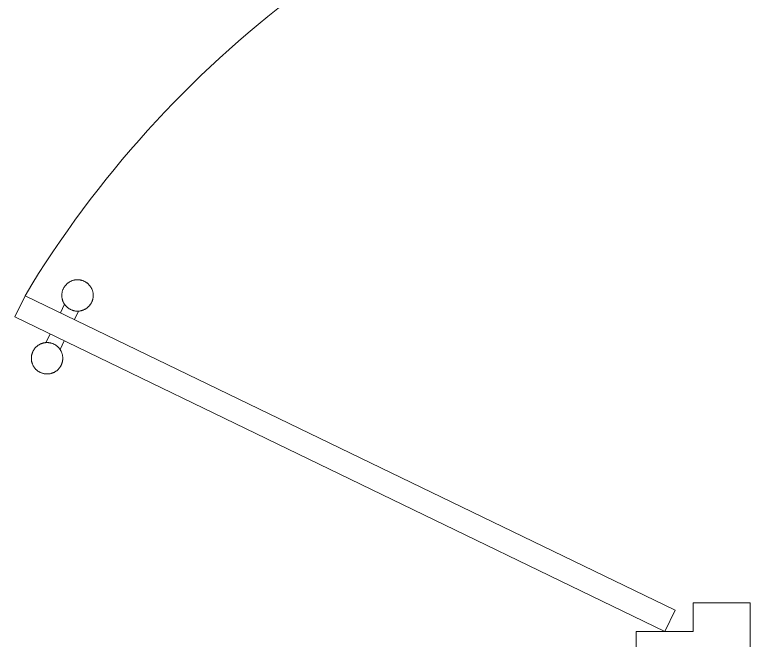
# Model space of a CAD drawing. Header units: metres. Extents: x -44 to 358, y -286 to 66.
# Drawn here: x 130.061 to 130.835, y -90.48 to -89.821 of the extents above; entities that cross this region are included whole.
import ezdxf

# ---------------------------------------------------------------- set-up
doc = ezdxf.new("R2010")
doc.units = ezdxf.units.M
doc.header["$LTSCALE"] = 0.3
for name, color, linetype, lineweight in [('A-DOOR', 7, 'Continuous', 5), ('baños', 141, 'Continuous', 0), ('Columnas', 7, 'Continuous', 18)]:
    doc.layers.add(name, color=color, linetype=linetype, lineweight=lineweight)

# ---------------------------------------------------------------- blocks, each defined once
blk = doc.blocks.new('P90')
at = {"layer": 'A-DOOR'}
for p, q in [((-0.04763, -0.85759), (0.63643, -0.52644)), ((0.64728, -0.54885), (0.63643, -0.52644)), ((0.59923, -0.54445), (0.59488, -0.53546)), ((-0.03678, -0.88), (0.64728, -0.54885)), ((0.58435, -0.55166), (0.57999, -0.54267)), ((0.61008, -0.56686), (0.61443, -0.57585)), ((0.5952, -0.57407), (0.59955, -0.58306)), ((-0.03678, -0.88), (-0.04763, -0.85759))]:
    blk.add_line(p, q, dxfattribs=at)
for points in [[(-0.06, -0.02), (-0.06, -0.05), (-0.12, -0.05), (-0.12, 0), (0, 0), (0, -0.02)], [(-0.06678, -0.88), (-0.06678, -0.85), (-0.12678, -0.85), (-0.12678, -0.9), (-0.00678, -0.9), (-0.00678, -0.88)]]:
    blk.add_lwpolyline(points, close=True, dxfattribs=at)
blk.add_arc((-0.32588, -1.10498), 1.12283, 31.0139, 75.07969, dxfattribs=at)
for points in [[(0.58123, -0.50964), (0.58566, -0.50965), (0.59332, -0.51409), (0.59774, -0.52178), (0.59772, -0.53064), (0.59328, -0.5383), (0.5856, -0.54272), (0.57674, -0.5427), (0.56907, -0.53826), (0.56465, -0.53057), (0.56467, -0.52171), (0.56912, -0.51405), (0.5768, -0.50963), (0.58123, -0.50964)], [(0.61326, -0.57581), (0.61769, -0.57582), (0.62535, -0.58026), (0.62977, -0.58795), (0.62975, -0.59681), (0.62531, -0.60447), (0.61763, -0.60889), (0.60877, -0.60887), (0.6011, -0.60443), (0.59669, -0.59674), (0.5967, -0.58788), (0.60115, -0.58022), (0.60883, -0.5758), (0.61326, -0.57581)]]:
    blk.add_open_spline(points, degree=2, dxfattribs=at)
blk = doc.blocks.new('A$C6528a993')
at = {"layer": 'A-DOOR', "xscale": -1}
blk.add_blockref('P90', (24.34, 2.17508), dxfattribs=at)
at = {"layer": 'baños', "linetype": 'Continuous', "flags": 8}
for tag, p in [('MODELNUMBER', (17.48536, 20.48119, 0)), ('TRADENAME', (17.48536, 20.48115, 0)), ('PRODUCT', (17.48536, 20.48111, 0)), ('MATERIAL', (17.48536, 20.48106, 0)), ('MODELNUMBER', (18.6601, 20.48119, 0)), ('TRADENAME', (18.6601, 20.48115, 0)), ('PRODUCT', (18.6601, 20.48111, 0)), ('MATERIAL', (18.6601, 20.48106, 0))]:
    blk.add_attdef(tag, p, '', height=0.0000254, rotation=180.00008, dxfattribs=at)

msp = doc.modelspace()

# ---------------------------------------------------------------- block references
at = {"layer": 'Columnas', "ltscale": 0.2}
msp.add_blockref('A$C6528a993', (106.3680161, -91.7655702), dxfattribs=at)

doc.saveas('drawing.dxf')
